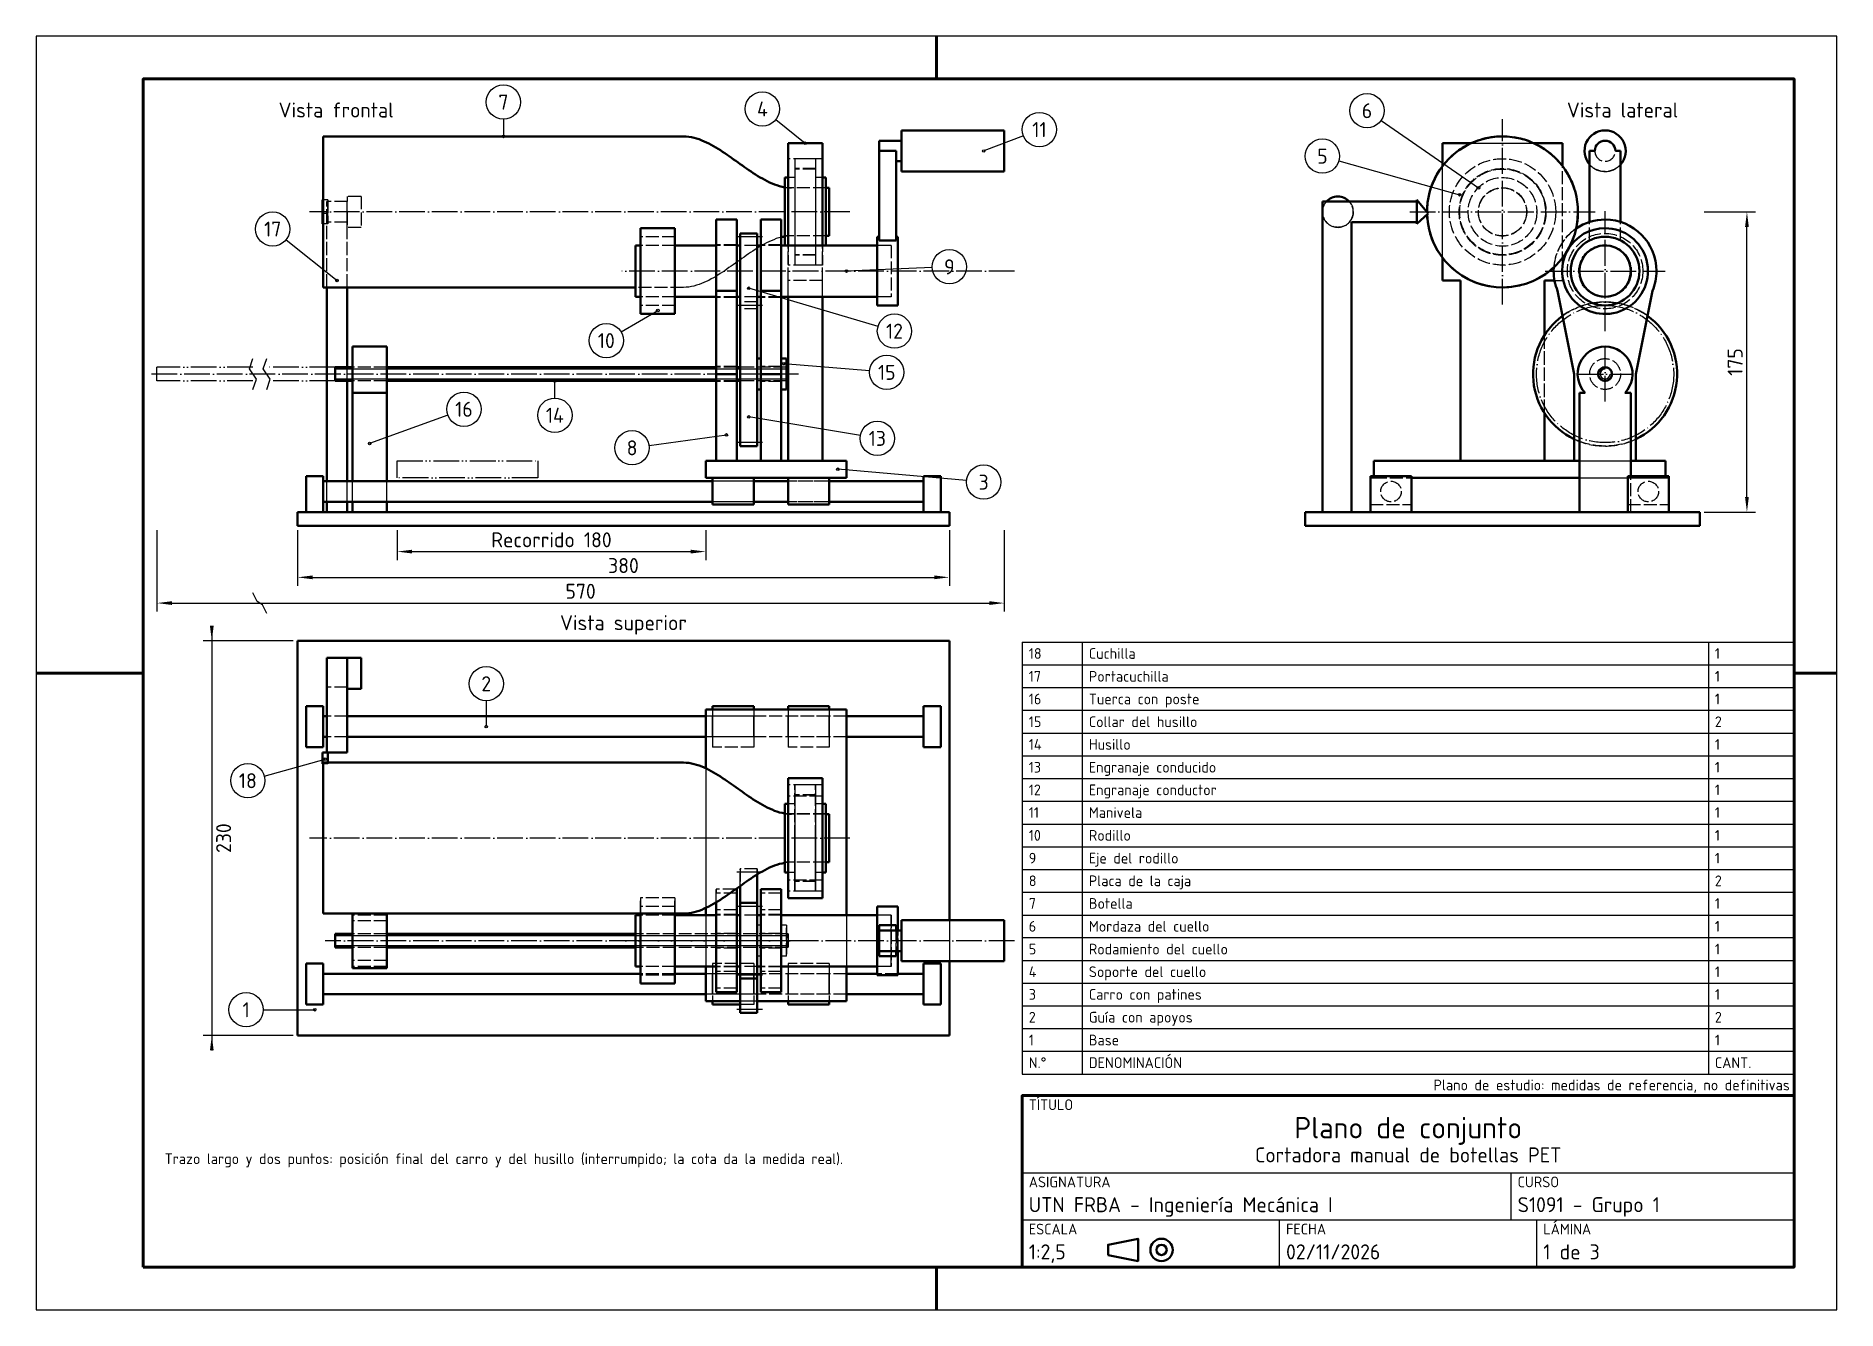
# Model space of a CAD drawing. Header units: millimetres. Extents: x 0 to 1050, y 0 to 742.
import ezdxf
from ezdxf.enums import TextEntityAlignment as Align

# ---------------------------------------------------------------- set-up
doc = ezdxf.new("R2010")
doc.units = ezdxf.units.MM
doc.header["$LTSCALE"] = 2.5
for name, pattern in [('CENTER', [7.625, 6, -0.75, 0.125, -0.75]), ('DASHED', [3.75, 3, -0.75]), ('DIVIDE', [8.5, 6, -0.75, 0.125, -0.75, 0.125, -0.75])]:
    doc.linetypes.add(name, pattern=pattern)
for name, color, linetype, lineweight in [('Contornos', 3, 'Continuous', 50), ('Cotas', 5, 'Continuous', 25), ('Ejes', 1, 'CENTER', 25), ('Extremas', 30, 'DIVIDE', 25), ('Finas', 4, 'Continuous', 25), ('Marco', 7, 'Continuous', 70), ('Ocultas', 6, 'DASHED', 25), ('Texto', 8, 'Continuous', 25)]:
    doc.layers.add(name, color=color, linetype=linetype, lineweight=lineweight)
doc.styles.add('IRAM', font='iso3098.shx')
doc.dimstyles.new('IRAM', dxfattribs={"dimscale": 2.5, "dimtxt": 3.5, "dimasz": 3.5, "dimexe": 2, "dimexo": 1, "dimgap": 1, "dimtad": 1, "dimdec": 0, "dimtxsty": 'IRAM', "dimblk": 'FLECHA41', "dimcen": 2.5, "dimazin": 3, "dimtfac": 1, "dimtmove": 0, "dimatfit": 3})

# ---------------------------------------------------------------- blocks, each defined once
blk = doc.blocks.new('FLECHA41')
blk.add_solid([(0, 0), (-1, 0.125), (-1, -0.125)])

msp = doc.modelspace()

# ---------------------------------------------------------------- linework, layer by layer
at = {"layer": 'Contornos'}
for p, q in [((167.5, 640), (167.5, 684)), ((377.5, 684), (167.5, 684)), ((504.5, 663.5), (504.5, 687.5)), ((564.5, 687.5), (504.5, 687.5)), ((564.5, 663.5), (564.5, 687.5)), ((438.5, 620.5), (438.5, 680)), ((458.5, 680), (438.5, 680)), ((458.5, 620.5), (458.5, 680)), ((504.5, 681.5), (491.5, 681.5)), ((491.5, 675.5), (491.5, 681.5)), ((491.5, 623.4), (491.5, 675.5)), ((501.5, 675.5), (491.5, 675.5)), ((501.5, 623.4), (501.5, 675.5)), ((820, 666.7), (820, 680)), ((820, 680), (836.7, 680)), ((873.3, 680), (890, 680)), ((890, 666.7), (890, 680)), ((905.8, 634.1), (905.8, 675.5)), ((905.8, 675.5), (908.8, 675.5)), ((920.8, 675.5), (923.8, 675.5)), ((923.8, 634.1), (923.8, 675.5)), ((504.5, 669.5), (501.5, 669.5)), ((564.5, 663.5), (504.5, 663.5)), ((438.5, 660), (436.5, 660)), ((436.5, 620.5), (436.5, 660)), ((460.5, 660), (458.5, 660)), ((460.5, 620.5), (460.5, 660)), ((462.5, 654), (460.5, 654)), ((462.5, 640), (462.5, 654)), ((167.5, 647), (167.1, 647)), ((167.1, 639), (167.1, 647)), ((750, 465), (750, 646)), ((750, 646), (805, 646)), ((811.6, 639), (805, 647)), ((805, 647), (805, 633)), ((167.5, 639), (167.1, 639)), ((167.1, 633), (167.1, 639)), ((167.5, 633), (167.1, 633)), ((167.5, 596), (167.5, 640)), ((352.5, 580.5), (352.5, 630.5)), ((372.5, 630.5), (352.5, 630.5)), ((372.5, 580.5), (372.5, 630.5)), ((396.5, 605.5), (396.5, 635.5)), ((408.5, 635.5), (396.5, 635.5)), ((408.5, 605.5), (408.5, 635.5)), ((422.5, 605.5), (422.5, 635.5)), ((434.5, 635.5), (422.5, 635.5)), ((434.5, 605.5), (434.5, 635.5)), ((462.5, 626), (462.5, 640)), ((767, 634), (805, 634)), ((767, 465), (767, 634)), ((805, 633), (811.6, 639)), ((349.5, 590.5), (349.5, 620.5)), ((352.5, 620.5), (349.5, 620.5)), ((396.5, 620.5), (372.5, 620.5)), ((410.5, 620.5), (408.5, 620.5)), ((410.5, 583.5), (410.5, 627.5)), ((420.5, 627.5), (410.5, 627.5)), ((420.5, 583.5), (420.5, 627.5)), ((422.5, 620.5), (420.5, 620.5)), ((490.5, 620.5), (434.5, 620.5)), ((462.5, 626), (460.5, 626)), ((491.5, 625.5), (490.5, 625.5)), ((490.5, 585.5), (490.5, 625.5)), ((501.5, 623.4), (491.5, 623.4)), ((502.5, 625.5), (501.5, 625.5)), ((502.5, 585.5), (502.5, 625.5)), ((820, 600), (820, 613.3)), ((396.5, 594), (396.5, 605.5)), ((408.5, 594), (408.5, 605.5)), ((422.5, 594), (422.5, 605.5)), ((434.5, 594), (434.5, 605.5)), ((820, 600), (830.5, 600)), ((830.5, 495), (830.5, 600)), ((879.5, 600), (885.3, 600)), ((879.5, 568.3), (879.5, 600)), ((349.5, 596), (167.5, 596)), ((169.5, 483), (169.5, 596)), ((181.5, 549.5), (181.5, 596)), ((352.5, 590.5), (349.5, 590.5)), ((396.5, 590.5), (372.5, 590.5)), ((396.5, 594), (396.5, 545.5)), ((408.5, 594), (396.5, 594)), ((408.5, 594), (408.5, 545.5)), ((410.5, 590.5), (408.5, 590.5)), ((422.5, 590.5), (420.5, 590.5)), ((422.5, 594), (422.5, 545.5)), ((434.5, 594), (422.5, 594)), ((434.5, 594), (434.5, 545.5)), ((490.5, 590.5), (434.5, 590.5)), ((438.5, 549.5), (438.5, 590.5)), ((458.5, 495), (458.5, 590.5)), ((890, 579.4), (887.1, 594)), ((896.8, 545.5), (887.1, 594)), ((942.4, 594), (932.8, 545.5)), ((942.4, 594), (939.5, 579.4)), ((372.5, 580.5), (352.5, 580.5)), ((410.5, 503.5), (410.5, 587.5)), ((420.5, 503.5), (420.5, 587.5)), ((502.5, 585.5), (490.5, 585.5)), ((184.5, 534.5), (184.5, 561.5)), ((204.5, 561.5), (184.5, 561.5)), ((204.5, 534.5), (204.5, 561.5)), ((174.5, 541.5), (174.5, 549.5)), ((184.5, 549.5), (174.5, 549.5)), ((396.5, 549.5), (204.5, 549.5)), ((410.5, 549.5), (408.5, 549.5)), ((422.5, 554.5), (420.5, 554.5)), ((437.5, 554.5), (434.5, 554.5)), ((437.5, 536.5), (437.5, 554.5)), ((438.5, 549.5), (437.5, 549.5)), ((438.5, 541.5), (438.5, 549.5)), ((184.5, 541.5), (174.5, 541.5)), ((181.5, 483), (181.5, 541.5)), ((396.5, 541.5), (204.5, 541.5)), ((408.5, 545.5), (396.5, 545.5)), ((396.5, 495), (396.5, 545.5)), ((408.5, 495), (408.5, 545.5)), ((410.5, 541.5), (408.5, 541.5)), ((422.5, 536.5), (420.5, 536.5)), ((434.5, 545.5), (422.5, 545.5)), ((422.5, 495), (422.5, 545.5)), ((434.5, 495), (434.5, 545.5)), ((437.5, 536.5), (434.5, 536.5)), ((438.5, 541.5), (437.5, 541.5)), ((438.5, 495), (438.5, 541.5)), ((896.8, 495), (896.8, 545.5)), ((932.8, 495), (932.8, 545.5)), ((204.5, 534.5), (184.5, 534.5)), ((184.5, 483), (184.5, 534.5)), ((204.5, 483), (204.5, 534.5)), ((899.8, 534.5), (903.1, 534.5)), ((899.8, 465), (899.8, 534.5)), ((926.4, 534.5), (929.8, 534.5)), ((929.8, 486), (929.8, 534.5)), ((879.5, 495), (879.5, 522.7)), ((472.5, 495), (390.5, 495)), ((390.5, 485), (390.5, 495)), ((420.5, 503.5), (410.5, 503.5)), ((472.5, 485), (472.5, 495)), ((780, 486), (780, 495)), ((780, 495), (899.8, 495)), ((929.8, 495), (950, 495)), ((950, 486), (950, 495)), ((167.5, 486), (157.5, 486)), ((157.5, 465), (157.5, 486)), ((167.5, 465), (167.5, 486)), ((394.5, 483), (167.5, 483)), ((394.5, 485), (390.5, 485)), ((418.5, 485), (394.5, 485)), ((394.5, 469.5), (394.5, 485)), ((438.5, 485), (418.5, 485)), ((418.5, 469.5), (418.5, 485)), ((438.5, 483), (418.5, 483)), ((462.5, 485), (438.5, 485)), ((438.5, 469.5), (438.5, 485)), ((472.5, 485), (462.5, 485)), ((462.5, 469.5), (462.5, 485)), ((517.5, 483), (462.5, 483)), ((517.5, 465), (517.5, 486)), ((527.5, 486), (517.5, 486)), ((527.5, 465), (527.5, 486)), ((778, 465), (778, 486)), ((778, 486), (802, 486)), ((802, 465), (802, 486)), ((802, 485), (899.8, 485)), ((928, 465), (928, 486)), ((928, 486), (952, 486)), ((952, 465), (952, 486)), ((152.5, 457), (152.5, 465)), ((532.5, 465), (152.5, 465)), ((394.5, 471), (167.5, 471)), ((169.5, 465), (169.5, 471)), ((181.5, 465), (181.5, 471)), ((184.5, 465), (184.5, 471)), ((204.5, 465), (204.5, 471)), ((418.5, 469.5), (394.5, 469.5)), ((438.5, 471), (418.5, 471)), ((462.5, 469.5), (438.5, 469.5)), ((517.5, 471), (462.5, 471)), ((532.5, 457), (532.5, 465)), ((740, 457), (740, 465)), ((740, 465), (970, 465)), ((970, 457), (970, 465)), ((532.5, 457), (152.5, 457)), ((740, 457), (970, 457)), ((152.5, 390), (152.5, 160)), ((532.5, 390), (152.5, 390)), ((532.5, 390), (532.5, 227.2)), ((181.5, 380), (169.5, 380)), ((169.5, 380), (169.5, 325)), ((181.5, 380), (181.5, 377.7)), ((189.5, 380), (181.5, 380)), ((189.5, 371), (189.5, 380)), ((181.5, 371), (181.5, 377.7)), ((181.5, 364.3), (181.5, 371)), ((189.5, 362), (189.5, 371)), ((181.5, 364.3), (181.5, 325)), ((189.5, 362), (181.5, 362)), ((167.5, 352), (157.5, 352)), ((157.5, 352), (157.5, 328)), ((167.5, 352), (167.5, 328)), ((472.5, 350), (390.5, 350)), ((390.5, 350), (390.5, 315.7)), ((394.5, 352), (394.5, 350)), ((418.5, 352), (394.5, 352)), ((418.5, 352), (418.5, 350)), ((438.5, 352), (438.5, 350)), ((462.5, 352), (438.5, 352)), ((462.5, 352), (462.5, 350)), ((472.5, 350), (472.5, 230.2)), ((517.5, 352), (517.5, 328)), ((527.5, 352), (517.5, 352)), ((527.5, 352), (527.5, 328)), ((169.5, 346), (167.5, 346)), ((390.5, 346), (181.5, 346)), ((517.5, 346), (472.5, 346)), ((167.5, 328), (157.5, 328)), ((169.5, 334), (167.5, 334)), ((390.5, 334), (181.5, 334)), ((517.5, 334), (472.5, 334)), ((527.5, 328), (517.5, 328)), ((170.1, 325), (167.1, 325)), ((167.1, 318.4), (167.1, 325)), ((167.5, 318.4), (167.1, 318.4)), ((167.5, 231), (167.5, 319)), ((377.5, 319), (167.5, 319)), ((181.5, 325), (170.1, 325)), ((170.1, 319), (170.1, 325)), ((458.5, 310), (438.5, 310)), ((438.5, 310), (438.5, 240)), ((458.5, 310), (458.5, 240)), ((436.5, 275), (436.5, 295)), ((438.5, 295), (436.5, 295)), ((460.5, 295), (458.5, 295)), ((460.5, 275), (460.5, 295)), ((462.5, 289), (460.5, 289)), ((462.5, 261), (462.5, 289)), ((436.5, 255), (436.5, 275)), ((460.5, 255), (460.5, 275)), ((420.5, 237.2), (420.5, 253.8)), ((438.5, 255), (436.5, 255)), ((460.5, 255), (458.5, 255)), ((462.5, 261), (460.5, 261)), ((408.5, 245.2), (407.9, 245.2)), ((408.5, 215.2), (408.5, 245.2)), ((410.5, 237.2), (410.5, 247.1)), ((422.5, 215.2), (422.5, 245.2)), ((434.5, 245.2), (422.5, 245.2)), ((434.5, 215.2), (434.5, 245.2)), ((377.5, 231), (167.5, 231)), ((184.5, 215.2), (184.5, 231)), ((204.5, 215.2), (204.5, 231)), ((352.5, 215.2), (352.5, 231)), ((372.5, 215.2), (372.5, 231)), ((390.5, 234.3), (390.5, 230.2)), ((396.5, 215.2), (396.5, 237.5)), ((410.5, 215.2), (410.5, 237.2)), ((420.5, 237.2), (410.5, 237.2)), ((420.5, 215.2), (420.5, 237.2)), ((458.5, 240), (438.5, 240)), ((490.5, 215.2), (490.5, 235.2)), ((502.5, 235.2), (490.5, 235.2)), ((502.5, 221.2), (502.5, 235.2)), ((349.5, 215.2), (349.5, 230.2)), ((352.5, 230.2), (349.5, 230.2)), ((396.5, 230.2), (372.5, 230.2)), ((410.5, 230.2), (408.5, 230.2)), ((422.5, 230.2), (420.5, 230.2)), ((490.5, 230.2), (434.5, 230.2)), ((501.5, 224.2), (491.5, 224.2)), ((491.5, 224.2), (491.5, 221.2)), ((501.5, 221.2), (491.5, 221.2)), ((491.5, 215.2), (491.5, 221.2)), ((501.5, 224.2), (501.5, 221.2)), ((504.5, 221.2), (501.5, 221.2)), ((504.5, 215.2), (504.5, 227.2)), ((564.5, 227.2), (504.5, 227.2)), ((564.5, 215.2), (564.5, 227.2)), ((174.5, 215.2), (174.5, 219.2)), ((184.5, 219.2), (174.5, 219.2)), ((174.5, 211.2), (174.5, 215.2)), ((184.5, 211.2), (174.5, 211.2)), ((184.5, 199.2), (184.5, 215.2)), ((349.5, 219.2), (204.5, 219.2)), ((204.5, 199.2), (204.5, 215.2)), ((349.5, 211.2), (204.5, 211.2)), ((349.5, 200.2), (349.5, 215.2)), ((352.5, 190.2), (352.5, 215.2)), ((372.5, 190.2), (372.5, 215.2)), ((396.5, 185.2), (396.5, 215.2)), ((408.5, 185.2), (408.5, 215.2)), ((410.5, 193.2), (410.5, 215.2)), ((420.5, 193.2), (420.5, 215.2)), ((422.5, 185.2), (422.5, 215.2)), ((434.5, 185.2), (434.5, 215.2)), ((490.5, 195.2), (490.5, 215.2)), ((491.5, 209.2), (491.5, 215.2)), ((504.5, 203.2), (504.5, 215.2)), ((564.5, 203.2), (564.5, 215.2)), ((167.5, 202), (157.5, 202)), ((157.5, 202), (157.5, 178)), ((167.5, 202), (167.5, 178)), ((352.5, 200.2), (349.5, 200.2)), ((396.5, 200.2), (372.5, 200.2)), ((390.5, 200.2), (390.5, 180)), ((410.5, 200.2), (408.5, 200.2)), ((422.5, 200.2), (420.5, 200.2)), ((490.5, 200.2), (434.5, 200.2)), ((472.5, 200.2), (472.5, 180)), ((491.5, 209.2), (491.5, 206.2)), ((501.5, 209.2), (491.5, 209.2)), ((501.5, 206.2), (491.5, 206.2)), ((501.5, 209.2), (501.5, 206.2)), ((504.5, 209.2), (501.5, 209.2)), ((502.5, 195.2), (502.5, 209.2)), ((564.5, 203.2), (504.5, 203.2)), ((517.5, 202), (517.5, 178)), ((527.5, 202), (517.5, 202)), ((527.5, 202), (527.5, 178)), ((532.5, 203.2), (532.5, 160)), ((352.5, 196), (167.5, 196)), ((204.5, 199.2), (184.5, 199.2)), ((372.5, 190.2), (352.5, 190.2)), ((390.5, 196), (372.5, 196)), ((410.5, 173.2), (410.5, 193.2)), ((420.5, 193.2), (410.5, 193.2)), ((420.5, 173.2), (420.5, 193.2)), ((490.5, 196), (472.5, 196)), ((502.5, 195.2), (490.5, 195.2)), ((517.5, 196), (502.5, 196)), ((390.5, 184), (167.5, 184)), ((410.5, 180), (390.5, 180)), ((394.5, 180), (394.5, 178)), ((408.5, 185.2), (396.5, 185.2)), ((472.5, 180), (420.5, 180)), ((434.5, 185.2), (422.5, 185.2)), ((438.5, 180), (438.5, 178)), ((462.5, 180), (462.5, 178)), ((517.5, 184), (472.5, 184)), ((167.5, 178), (157.5, 178)), ((410.5, 178), (394.5, 178)), ((420.5, 173.2), (410.5, 173.2)), ((462.5, 178), (438.5, 178)), ((527.5, 178), (517.5, 178)), ((532.5, 160), (152.5, 160))]:
    msp.add_line(p, q, dxfattribs=at)
for points in [[(436.5, 654.3), (435, 654.7), (433.5, 655), (432, 655.5), (430.5, 656), (429.1, 656.6), (427.7, 657.2), (426.3, 657.9), (424.9, 658.6), (423.5, 659.4), (422.2, 660.1), (420.8, 660.9), (419.5, 661.8), (418.2, 662.6), (416.9, 663.5), (415.6, 664.3), (414.3, 665.2), (413.1, 666.1), (411.8, 667), (410.5, 667.9), (409.3, 668.8), (408, 669.7), (406.7, 670.6), (405.5, 671.5), (404.2, 672.4), (402.9, 673.3), (401.6, 674.2), (400.3, 675), (399, 675.9), (397.7, 676.7), (396.4, 677.5), (395, 678.3), (393.7, 679.1), (392.3, 679.8), (390.9, 680.5), (389.5, 681.1), (388.1, 681.7), (386.6, 682.3), (385.1, 682.8), (383.7, 683.2), (382.1, 683.5), (380.6, 683.8), (379.1, 683.9), (377.5, 684)], [(436.5, 289.3), (435, 289.7), (433.5, 290), (432, 290.5), (430.5, 291), (429.1, 291.6), (427.7, 292.2), (426.3, 292.9), (424.9, 293.6), (423.5, 294.4), (422.2, 295.1), (420.8, 295.9), (419.5, 296.8), (418.2, 297.6), (416.9, 298.5), (415.6, 299.3), (414.3, 300.2), (413.1, 301.1), (411.8, 302), (410.5, 302.9), (409.3, 303.8), (408, 304.7), (406.7, 305.6), (405.5, 306.5), (404.2, 307.4), (402.9, 308.3), (401.6, 309.2), (400.3, 310), (399, 310.9), (397.7, 311.7), (396.4, 312.5), (395, 313.3), (393.7, 314.1), (392.3, 314.8), (390.9, 315.5), (389.5, 316.1), (388.1, 316.7), (386.6, 317.3), (385.1, 317.8), (383.7, 318.2), (382.1, 318.5), (380.6, 318.8), (379.1, 318.9), (377.5, 319)], [(436.5, 260.7), (435, 260.3), (433.5, 260), (432, 259.5), (430.5, 259), (429.1, 258.4), (427.7, 257.8), (426.3, 257.1), (424.9, 256.4), (423.5, 255.6), (422.2, 254.9), (420.8, 254.1), (419.5, 253.2), (418.2, 252.4), (416.9, 251.5), (415.6, 250.7), (414.3, 249.8), (413.1, 248.9), (411.8, 248), (410.5, 247.1), (409.3, 246.2), (408, 245.3), (406.7, 244.4), (405.5, 243.5), (404.2, 242.6), (402.9, 241.7), (401.6, 240.8), (400.3, 240), (399, 239.1), (397.7, 238.3), (396.4, 237.5), (395, 236.7), (393.7, 235.9), (392.3, 235.2), (390.9, 234.5), (389.5, 233.9), (388.1, 233.3), (386.6, 232.7), (385.1, 232.2), (383.7, 231.8), (382.1, 231.5), (380.6, 231.2), (379.1, 231.1), (377.5, 231)]]:
    msp.add_lwpolyline(points, dxfattribs=at)
msp.add_lwpolyline([(625, 32), (642.5, 28.5), (642.5, 41.5), (625, 38)], close=True, dxfattribs=at)
for centre, radius in [((914.8, 605.5), 20), ((914.8, 605.5), 15), ((914.8, 545.5), 4), ((656.2, 35), 6.5), ((656.2, 35), 3)]:
    msp.add_circle(centre, radius, dxfattribs=at)
for centre, radius, start, end in [((855, 640), 44, 0, 180.3565), ((855, 640), 44, 92.5603, 109.0392), ((855, 640), 44, 68.306, 81.094), ((914.8, 675.5), 12, 90, 221.4096), ((914.8, 675.5), 12, 318.5904, 90), ((855, 640), 44, 120.506, 133.294), ((855, 640), 44, 40.9496, 56.8368), ((914.8, 675.5), 6, 90, 180), ((914.8, 675.5), 6, 0, 90), ((914.8, 675.5), 6, 360, 90), ((855, 640), 44, 144.7603, 161.2392), ((855, 640), 44, 18.3135, 30.2865), ((759, 640), 9, 90, 138.1897), ((759, 640), 9, 41.8103, 90), ((855, 640), 44, 172.7062, 180.3564), ((855.1, 640), 43.9, 359.996, 7.6549), ((855, 640), 44, 181.9817, 360), ((855, 640), 44, 181.9827, 185.4938), ((914.8, 605.5), 25, 150.0041, 90), ((914.8, 605.5), 25, 90, 149.9959), ((914.8, 605.5), 30, 90, 124.1263), ((855, 640), 44, 351.1612, 0.0015), ((914.8, 605.5), 30, 360, 90), ((441.2, 598.4), 27.7, 99.6889, 103.9202), ((855, 640), 44, 196.9595, 212.5635), ((855, 640), 44, 330.0735, 338.9009), ((855, 640), 44, 222.8169, 234.3832), ((855, 640), 44, 325.2998, 329.9251), ((855, 640), 44, 244.6403, 260.2358), ((855, 640), 44, 295.961, 313.0335), ((914.8, 605.5), 30, 175.8737, 180), ((914.8, 605.5), 30, 180, 202.6199), ((914.8, 605.5), 30, 337.3801, 360), ((855, 640), 44, 271.706, 284.494), ((914.8, 545.5), 42, 126.1602, 244.6231), ((914.8, 545.5), 42, 295.3769, 53.8398), ((914.8, 545.5), 16, 90, 223.4325), ((914.8, 545.5), 16, 316.5675, 90)]:
    msp.add_arc(centre, radius, start, end, dxfattribs=at)
at = {"layer": 'Cotas'}
for p, q in [((272.5, 694), (272.5, 684)), ((431.3, 693.8), (448.5, 680)), ((784.2, 693.3), (841, 654)), ((575.7, 684.4), (552.5, 675.5)), ((759.6, 669.8), (830, 650)), ((145.8, 623.8), (175.5, 600)), ((522.5, 607.6), (472.5, 605.5)), ((490.9, 573.3), (415.5, 595.5)), ((341.1, 570), (362.5, 582.5)), ((486, 547.3), (436, 551.5)), ((302.5, 531.5), (302.5, 541.5)), ((240.1, 521.6), (194.5, 505)), ((480.6, 509.6), (415.5, 520.5)), ((357.4, 503.9), (402.5, 510)), ((542.5, 483.4), (467.5, 490)), ((262.5, 355), (262.5, 340)), ((133.1, 311.2), (168.5, 321)), ((132.5, 175), (162.5, 175))]:
    msp.add_line(p, q, dxfattribs=at)
for centre, radius in [((272.5, 704), 10), ((423.5, 700), 10), ((776, 699), 10), ((585, 688), 10), ((272.5, 684), 0.75), ((750, 672.5), 10), ((448.5, 680), 0.75), ((552.5, 675.5), 0.75), ((841, 654), 0.75), ((830, 650), 0.75), ((138, 630), 10), ((532.5, 608), 10), ((175.5, 600), 0.75), ((472.5, 605.5), 0.75), ((415.5, 595.5), 0.75), ((362.5, 582.5), 0.75), ((500.5, 570.5), 10), ((332.5, 565), 10), ((496, 546.5), 10), ((436, 551.5), 0.75), ((302.5, 541.5), 0.75), ((249.5, 525), 10), ((302.5, 521.5), 10), ((415.5, 520.5), 0.75), ((490.5, 508), 10), ((194.5, 505), 0.75), ((347.5, 502.5), 10), ((402.5, 510), 0.75), ((467.5, 490), 0.75), ((552.5, 482.5), 10), ((262.5, 365), 10), ((262.5, 340), 0.75), ((123.5, 308.5), 10), ((168.5, 321), 0.75), ((122.5, 175), 10), ((162.5, 175), 0.75)]:
    msp.add_circle(centre, radius, dxfattribs=at)
at = {"layer": 'Ejes'}
for p, q in [((855, 586), (855, 694)), ((914.8, 570.5), (914.8, 640.5)), ((474.5, 640), (159.5, 640)), ((801, 640), (909, 640)), ((423.5, 625.5), (407.5, 625.5)), ((570.5, 605.5), (341.5, 605.5)), ((879.8, 605.5), (949.8, 605.5)), ((423.5, 585.5), (407.5, 585.5)), ((423.5, 585.5), (407.5, 585.5)), ((914.8, 529.5), (914.8, 561.5)), ((444.5, 545.5), (65.5, 545.5)), ((898.8, 545.5), (930.8, 545.5)), ((423.5, 505.5), (407.5, 505.5)), ((474.5, 275), (159.5, 275)), ((423.5, 255.2), (407.5, 255.2)), ((423.5, 235.2), (407.5, 235.2)), ((444.5, 215.2), (168.5, 215.2)), ((570.5, 215.2), (341.5, 215.2)), ((423.5, 195.2), (407.5, 195.2)), ((423.5, 175.2), (407.5, 175.2))]:
    msp.add_line(p, q, dxfattribs=at)
for centre, radius in [((914.8, 605.5), 20), ((914.8, 545.5), 40)]:
    msp.add_circle(centre, radius, dxfattribs=at)
at = {"layer": 'Extremas'}
for p, q in [((126.5, 549.5), (70.5, 549.5)), ((70.5, 541.5), (70.5, 549.5)), ((174.5, 549.5), (134.5, 549.5)), ((126.5, 541.5), (70.5, 541.5)), ((174.5, 541.5), (134.5, 541.5)), ((210.5, 485), (210.5, 495)), ((210.5, 495), (292.5, 495)), ((292.5, 495), (292.5, 485)), ((292.5, 485), (210.5, 485))]:
    msp.add_line(p, q, dxfattribs=at)
at = {"layer": 'Finas'}
for p, q in [((438.5, 548.4), (174.5, 548.4)), ((438.5, 542.6), (174.5, 542.6)), ((438.5, 218.1), (174.5, 218.1)), ((438.5, 212.3), (174.5, 212.3))]:
    msp.add_line(p, q, dxfattribs=at)
for points in [[(126.5, 536.5), (128.5, 542.5), (124.5, 548.5), (126.5, 554.5)], [(134.5, 536.5), (136.5, 542.5), (132.5, 548.5), (134.5, 554.5)], [(134.5, 406), (132, 411), (129, 413), (126.5, 418)]]:
    msp.add_lwpolyline(points, dxfattribs=at)
msp.add_arc((914.8, 545.5), 2.9, 90, 0, dxfattribs=at)
at = {"layer": 'Marco'}
for p, q in [((525, 717.5), (525, 742.5)), ((0, 371.2), (62.5, 371.2)), ((1025, 371.2), (1050, 371.2)), ((525, 0), (525, 25))]:
    msp.add_line(p, q, dxfattribs=at)
for points in [[(62.5, 25), (1025, 25), (1025, 717.5), (62.5, 717.5)], [(575, 25), (1025, 25), (1025, 125), (575, 125)]]:
    msp.add_lwpolyline(points, close=True, dxfattribs=at)
at = {"layer": 'Ocultas'}
for p, q in [((167.5, 684), (167.5, 596)), ((438.5, 600), (438.5, 680)), ((458.5, 600), (458.5, 680)), ((501.5, 675.5), (501.5, 669.5)), ((504.5, 681.5), (504.5, 669.5)), ((820, 600), (820, 680)), ((820, 680), (890, 680)), ((836.7, 680), (873.3, 680)), ((890, 600), (890, 680)), ((905.8, 623.4), (905.8, 675.5)), ((923.8, 623.4), (923.8, 675.5)), ((438.5, 671), (438.5, 609)), ((458.5, 671), (438.5, 671)), ((442.5, 671), (442.5, 609)), ((454.5, 671), (442.5, 671)), ((442.5, 665.3), (442.5, 614.7)), ((454.5, 665.3), (442.5, 665.3)), ((442.5, 665), (442.5, 615)), ((454.5, 665), (442.5, 665)), ((454.5, 671), (454.5, 609)), ((454.5, 665.3), (454.5, 614.7)), ((454.5, 665), (454.5, 615)), ((458.5, 671), (458.5, 609)), ((820, 613.3), (820, 666.7)), ((890, 600), (890, 666.7)), ((436.5, 660), (436.5, 620)), ((436.5, 654), (436.5, 626)), ((460.5, 654), (436.5, 654)), ((442.5, 660), (438.5, 660)), ((460.5, 654), (440.5, 654)), ((442.5, 660), (442.5, 620)), ((454.5, 660), (454.5, 620)), ((458.5, 660), (454.5, 660)), ((460.5, 660), (460.5, 620)), ((460.5, 654), (460.5, 626)), ((462.5, 654), (462.5, 626)), ((167.1, 647), (167.1, 633)), ((170.1, 647), (167.5, 647)), ((169.5, 634), (169.5, 646)), ((181.5, 646), (169.5, 646)), ((169.5, 465), (169.5, 646)), ((170.1, 639), (170.1, 647)), ((170.1, 647), (170.1, 633)), ((189.5, 649), (181.5, 649)), ((181.5, 649), (181.5, 646)), ((181.5, 634), (181.5, 646)), ((181.5, 640), (181.5, 646)), ((181.5, 644.1), (181.5, 646)), ((181.5, 635.9), (181.5, 644.1)), ((189.5, 649), (189.5, 631)), ((750, 640), (750, 646)), ((750, 646), (752.3, 646)), ((752.3, 646), (765.7, 646)), ((765.7, 646), (805, 646)), ((805, 634), (805, 646)), ((170.1, 639), (167.5, 639)), ((170.1, 633), (167.5, 633)), ((181.5, 634), (169.5, 634)), ((169.5, 596), (169.5, 634)), ((170.1, 633), (170.1, 639)), ((181.5, 465), (181.5, 640)), ((181.5, 640), (181.5, 631)), ((181.5, 631), (181.5, 635.9)), ((181.5, 596), (181.5, 634)), ((189.5, 631), (181.5, 631)), ((750, 465), (750, 640)), ((811, 639.7), (811, 638.5)), ((905.8, 623.4), (905.8, 634.1)), ((923.8, 623.4), (923.8, 634.1)), ((352.5, 625.5), (352.5, 585.5)), ((372.5, 625.5), (352.5, 625.5)), ((372.5, 620.5), (352.5, 620.5)), ((352.5, 620.5), (352.5, 590.5)), ((372.5, 625.5), (372.5, 585.5)), ((372.5, 620.5), (372.5, 590.5)), ((396.5, 620.8), (396.5, 590.2)), ((408.5, 620.8), (396.5, 620.8)), ((408.5, 620.5), (396.5, 620.5)), ((408.5, 620.8), (408.5, 590.2)), ((420.5, 620.5), (410.5, 620.5)), ((422.5, 620.8), (422.5, 590.2)), ((434.5, 620.8), (422.5, 620.8)), ((434.5, 620.5), (422.5, 620.5)), ((434.5, 620.8), (434.5, 590.2)), ((460.5, 626), (436.5, 626)), ((436.5, 620), (436.5, 620.5)), ((442.5, 620), (436.5, 620)), ((438.5, 600), (438.5, 620.5)), ((460.5, 626), (440.5, 626)), ((460.5, 620), (454.5, 620)), ((458.5, 600), (458.5, 620.5)), ((460.5, 620), (460.5, 620.5)), ((498.5, 620.5), (490.5, 620.5)), ((491.5, 623.4), (491.5, 625.5)), ((498.5, 620.5), (498.5, 590.5)), ((501.5, 623.4), (501.5, 625.5)), ((458.5, 609), (438.5, 609)), ((454.5, 615), (442.5, 615)), ((454.5, 614.7), (442.5, 614.7)), ((454.5, 609), (442.5, 609)), ((893.1, 618), (893.1, 618)), ((458.5, 600), (438.5, 600)), ((438.5, 495), (438.5, 600)), ((438.5, 590.5), (438.5, 600)), ((458.5, 495), (458.5, 600)), ((458.5, 590.5), (458.5, 600)), ((879.5, 600), (890, 600)), ((879.5, 495), (879.5, 600)), ((885.3, 600), (890, 600)), ((377.5, 596), (349.5, 596)), ((372.5, 590.5), (352.5, 590.5)), ((408.5, 590.5), (396.5, 590.5)), ((408.5, 590.2), (396.5, 590.2)), ((420.5, 590.5), (410.5, 590.5)), ((434.5, 590.5), (422.5, 590.5)), ((434.5, 590.2), (422.5, 590.2)), ((498.5, 590.5), (490.5, 590.5)), ((372.5, 585.5), (352.5, 585.5)), ((420.5, 587.5), (410.5, 587.5)), ((420.5, 583.5), (410.5, 583.5)), ((896.8, 545.5), (890, 579.4)), ((939.5, 579.4), (932.8, 545.5)), ((879.5, 522.7), (879.5, 568.3)), ((181.5, 541.5), (181.5, 549.5)), ((184.5, 549.5), (184.5, 541.5)), ((204.5, 549.5), (184.5, 549.5)), ((204.5, 549.5), (204.5, 541.5)), ((396.5, 549.8), (396.5, 541.2)), ((408.5, 549.8), (396.5, 549.8)), ((408.5, 549.5), (396.5, 549.5)), ((408.5, 549.8), (408.5, 541.2)), ((437.5, 549.5), (410.5, 549.5)), ((420.5, 554.5), (420.5, 536.5)), ((422.5, 554.5), (422.5, 536.5)), ((422.5, 549.8), (422.5, 541.2)), ((434.5, 549.8), (422.5, 549.8)), ((434.5, 554.5), (434.5, 536.5)), ((434.5, 549.8), (434.5, 541.2)), ((204.5, 541.5), (184.5, 541.5)), ((408.5, 541.5), (396.5, 541.5)), ((408.5, 541.2), (396.5, 541.2)), ((437.5, 541.5), (410.5, 541.5)), ((434.5, 541.2), (422.5, 541.2)), ((184.5, 465), (184.5, 534.5)), ((204.5, 465), (204.5, 534.5)), ((929.8, 465), (929.8, 534.5)), ((408.5, 495), (396.5, 495)), ((434.5, 495), (422.5, 495)), ((458.5, 495), (438.5, 495)), ((780, 485), (780, 495)), ((780, 495), (950, 495)), ((830.5, 495), (879.5, 495)), ((896.8, 495), (932.8, 495)), ((899.8, 495), (929.8, 495)), ((950, 485), (950, 495)), ((167.5, 483), (167.5, 471)), ((517.5, 483), (167.5, 483)), ((169.5, 471), (169.5, 483)), ((181.5, 471), (181.5, 483)), ((184.5, 471), (184.5, 483)), ((204.5, 471), (204.5, 483)), ((418.5, 483), (394.5, 483)), ((394.5, 483), (394.5, 471)), ((418.5, 483), (418.5, 471)), ((462.5, 483), (438.5, 483)), ((438.5, 483), (438.5, 471)), ((462.5, 483), (462.5, 471)), ((517.5, 483), (517.5, 471)), ((778, 485), (780, 485)), ((778, 469.5), (778, 485)), ((780, 485), (780, 486)), ((780, 485), (950, 485)), ((780, 485), (802, 485)), ((802, 469.5), (802, 485)), ((899.8, 485), (950, 485)), ((928, 485), (950, 485)), ((928, 469.5), (928, 485)), ((929.8, 465), (929.8, 486)), ((950, 485), (950, 486)), ((950, 485), (952, 485)), ((952, 469.5), (952, 485)), ((167.5, 465), (157.5, 465)), ((517.5, 471), (167.5, 471)), ((181.5, 465), (169.5, 465)), ((204.5, 465), (184.5, 465)), ((418.5, 471), (394.5, 471)), ((462.5, 471), (438.5, 471)), ((527.5, 465), (517.5, 465)), ((750, 465), (767, 465)), ((778, 469.5), (802, 469.5)), ((778, 465), (802, 465)), ((899.8, 465), (929.8, 465)), ((928, 469.5), (952, 469.5)), ((928, 465), (952, 465)), ((532.5, 390), (532.5, 160)), ((169.5, 380), (169.5, 363)), ((181.5, 380), (181.5, 363)), ((189.5, 380), (189.5, 362)), ((181.5, 377.7), (181.5, 364.3)), ((169.5, 363), (169.5, 325)), ((181.5, 363), (169.5, 363)), ((181.5, 363), (181.5, 364.3)), ((181.5, 363), (181.5, 325)), ((181.5, 363), (181.5, 362)), ((394.5, 350), (390.5, 350)), ((390.5, 350), (390.5, 180)), ((394.5, 352), (394.5, 328)), ((418.5, 350), (394.5, 350)), ((394.5, 350), (394.5, 328)), ((418.5, 352), (418.5, 328)), ((438.5, 350), (418.5, 350)), ((418.5, 350), (418.5, 328)), ((438.5, 352), (438.5, 328)), ((462.5, 350), (438.5, 350)), ((438.5, 350), (438.5, 328)), ((462.5, 352), (462.5, 328)), ((472.5, 350), (462.5, 350)), ((462.5, 350), (462.5, 328)), ((472.5, 350), (472.5, 180)), ((167.5, 340), (167.5, 346)), ((167.5, 346), (167.5, 334)), ((167.5, 334), (167.5, 340)), ((181.5, 346), (169.5, 346)), ((472.5, 346), (390.5, 346)), ((394.5, 340), (394.5, 346)), ((394.5, 346), (394.5, 334)), ((418.5, 346), (394.5, 346)), ((394.5, 334), (394.5, 340)), ((418.5, 340), (418.5, 346)), ((418.5, 346), (418.5, 334)), ((418.5, 334), (418.5, 340)), ((438.5, 340), (438.5, 346)), ((438.5, 346), (438.5, 334)), ((462.5, 346), (438.5, 346)), ((438.5, 334), (438.5, 340)), ((462.5, 340), (462.5, 346)), ((462.5, 346), (462.5, 334)), ((462.5, 334), (462.5, 340)), ((517.5, 340), (517.5, 346)), ((517.5, 346), (517.5, 334)), ((517.5, 334), (517.5, 340)), ((181.5, 334), (169.5, 334)), ((472.5, 334), (390.5, 334)), ((418.5, 334), (394.5, 334)), ((418.5, 328), (394.5, 328)), ((462.5, 334), (438.5, 334)), ((462.5, 328), (438.5, 328)), ((170.1, 318.4), (167.5, 318.4)), ((181.5, 325), (169.5, 325)), ((170.1, 325), (169.5, 325)), ((170.1, 325), (170.1, 318.4)), ((170.1, 318.4), (170.1, 319)), ((390.5, 315.7), (390.5, 234.3)), ((438.5, 310), (438.5, 299.5)), ((438.5, 275), (438.5, 306)), ((438.5, 306), (438.5, 244)), ((458.5, 306), (438.5, 306)), ((442.5, 275), (442.5, 306)), ((442.5, 306), (442.5, 244)), ((454.5, 306), (442.5, 306)), ((454.5, 275), (454.5, 306)), ((454.5, 306), (454.5, 244)), ((458.5, 310), (458.5, 299.5)), ((458.5, 275), (458.5, 306)), ((458.5, 306), (458.5, 244)), ((436.5, 295), (436.5, 255)), ((458.5, 299.5), (438.5, 299.5)), ((438.5, 299.5), (438.5, 250.5)), ((442.5, 295), (438.5, 295)), ((442.5, 275), (442.5, 300.3)), ((442.5, 300.3), (442.5, 249.7)), ((454.5, 300.3), (442.5, 300.3)), ((442.5, 275), (442.5, 300)), ((442.5, 300), (442.5, 250)), ((454.5, 300), (442.5, 300)), ((442.5, 275), (442.5, 295)), ((442.5, 295), (442.5, 255)), ((454.5, 275), (454.5, 300.3)), ((454.5, 300.3), (454.5, 249.7)), ((454.5, 275), (454.5, 300)), ((454.5, 300), (454.5, 250)), ((454.5, 275), (454.5, 295)), ((454.5, 295), (454.5, 255)), ((458.5, 295), (454.5, 295)), ((458.5, 299.5), (458.5, 250.5)), ((460.5, 295), (460.5, 255)), ((436.5, 275), (436.5, 289.1)), ((436.5, 289.1), (436.5, 260.9)), ((460.5, 289.1), (436.5, 289.1)), ((460.5, 289), (440.5, 289)), ((460.5, 275), (460.5, 289.1)), ((460.5, 289.1), (460.5, 260.9)), ((436.5, 260.9), (436.5, 275)), ((438.5, 244), (438.5, 275)), ((442.5, 244), (442.5, 275)), ((442.5, 249.7), (442.5, 275)), ((442.5, 255), (442.5, 275)), ((442.5, 250), (442.5, 275)), ((454.5, 244), (454.5, 275)), ((454.5, 249.7), (454.5, 275)), ((454.5, 250), (454.5, 275)), ((454.5, 255), (454.5, 275)), ((458.5, 244), (458.5, 275)), ((460.5, 260.9), (460.5, 275)), ((410.5, 247.1), (410.5, 257.2)), ((410.5, 257.2), (410.5, 173.2)), ((420.5, 257.2), (410.5, 257.2)), ((420.5, 253.8), (420.5, 257.2)), ((420.5, 257.2), (420.5, 173.2)), ((460.5, 260.9), (436.5, 260.9)), ((442.5, 255), (438.5, 255)), ((460.5, 261), (440.5, 261)), ((458.5, 255), (454.5, 255)), ((396.5, 237.5), (396.5, 245.2)), ((396.5, 245.2), (396.5, 242.9)), ((407.9, 245.2), (396.5, 245.2)), ((396.5, 233.2), (396.5, 242.9)), ((408.5, 242.9), (396.5, 242.9)), ((408.5, 245.2), (408.5, 242.9)), ((408.5, 233.2), (408.5, 242.9)), ((422.5, 245.2), (422.5, 242.9)), ((422.5, 233.2), (422.5, 242.9)), ((434.5, 242.9), (422.5, 242.9)), ((434.5, 245.2), (434.5, 242.9)), ((434.5, 233.2), (434.5, 242.9)), ((438.5, 250.5), (438.5, 240)), ((458.5, 250.5), (438.5, 250.5)), ((458.5, 244), (438.5, 244)), ((454.5, 250), (442.5, 250)), ((454.5, 249.7), (442.5, 249.7)), ((454.5, 244), (442.5, 244)), ((458.5, 250.5), (458.5, 240)), ((184.5, 231), (184.5, 231.2)), ((184.5, 231.2), (184.5, 226.9)), ((204.5, 231.2), (184.5, 231.2)), ((204.5, 231), (204.5, 231.2)), ((204.5, 231.2), (204.5, 226.9)), ((352.5, 231), (352.5, 240.2)), ((352.5, 240.2), (352.5, 190.2)), ((372.5, 240.2), (352.5, 240.2)), ((352.5, 215.2), (352.5, 235.2)), ((352.5, 235.2), (352.5, 195.2)), ((372.5, 235.2), (352.5, 235.2)), ((372.5, 231), (372.5, 240.2)), ((372.5, 240.2), (372.5, 190.2)), ((372.5, 215.2), (372.5, 235.2)), ((372.5, 235.2), (372.5, 195.2)), ((396.5, 233.2), (396.5, 197.2)), ((408.5, 233.2), (396.5, 233.2)), ((408.5, 233.2), (408.5, 197.2)), ((410.5, 237.2), (410.5, 193.2)), ((420.5, 237.2), (420.5, 193.2)), ((422.5, 233.2), (422.5, 197.2)), ((434.5, 233.2), (422.5, 233.2)), ((434.5, 233.2), (434.5, 197.2)), ((490.5, 235.2), (490.5, 195.2)), ((502.5, 235.2), (502.5, 195.2)), ((184.5, 230.2), (184.5, 226.9)), ((184.5, 230.2), (184.5, 200.2)), ((204.5, 230.2), (184.5, 230.2)), ((204.5, 226.9), (184.5, 226.9)), ((204.5, 230.2), (204.5, 226.9)), ((204.5, 230.2), (204.5, 200.2)), ((349.5, 230.2), (349.5, 200.2)), ((352.5, 215.2), (352.5, 230.2)), ((352.5, 230.2), (352.5, 200.2)), ((372.5, 230.2), (352.5, 230.2)), ((372.5, 215.2), (372.5, 230.2)), ((372.5, 230.2), (372.5, 200.2)), ((390.5, 230.2), (390.5, 200.2)), ((396.5, 215.2), (396.5, 230.5)), ((396.5, 230.5), (396.5, 199.9)), ((408.5, 230.5), (396.5, 230.5)), ((408.5, 230.2), (396.5, 230.2)), ((408.5, 215.2), (408.5, 230.5)), ((408.5, 230.5), (408.5, 199.9)), ((420.5, 230.2), (410.5, 230.2)), ((420.5, 215.2), (420.5, 224.2)), ((420.5, 224.2), (420.5, 206.2)), ((422.5, 224.2), (420.5, 224.2)), ((422.5, 215.2), (422.5, 230.5)), ((422.5, 230.5), (422.5, 199.9)), ((434.5, 230.5), (422.5, 230.5)), ((434.5, 230.2), (422.5, 230.2)), ((422.5, 215.2), (422.5, 224.2)), ((422.5, 224.2), (422.5, 206.2)), ((434.5, 215.2), (434.5, 230.5)), ((434.5, 230.5), (434.5, 199.9)), ((434.5, 215.2), (434.5, 224.2)), ((434.5, 224.2), (434.5, 206.2)), ((437.5, 224.2), (434.5, 224.2)), ((437.5, 215.2), (437.5, 224.2)), ((437.5, 224.2), (437.5, 206.2)), ((472.5, 230.2), (472.5, 200.2)), ((498.5, 230.2), (490.5, 230.2)), ((491.5, 215.2), (491.5, 224.2)), ((498.5, 215.2), (498.5, 230.2)), ((498.5, 230.2), (498.5, 200.2)), ((501.5, 215.2), (501.5, 224.2)), ((501.5, 221.2), (501.5, 209.2)), ((502.5, 215.2), (502.5, 221.2)), ((504.5, 227.2), (504.5, 203.2)), ((504.5, 215.2), (504.5, 221.2)), ((504.5, 221.2), (504.5, 209.2)), ((532.5, 227.2), (532.5, 203.2)), ((564.5, 227.2), (564.5, 203.2)), ((174.5, 219.2), (174.5, 211.2)), ((184.5, 215.2), (184.5, 219.2)), ((184.5, 219.2), (184.5, 211.2)), ((204.5, 219.2), (184.5, 219.2)), ((184.5, 211.2), (184.5, 215.2)), ((204.5, 211.2), (184.5, 211.2)), ((204.5, 215.2), (204.5, 219.2)), ((204.5, 219.2), (204.5, 211.2)), ((204.5, 211.2), (204.5, 215.2)), ((438.5, 219.2), (349.5, 219.2)), ((438.5, 211.2), (349.5, 211.2)), ((352.5, 195.2), (352.5, 215.2)), ((352.5, 200.2), (352.5, 215.2)), ((372.5, 195.2), (372.5, 215.2)), ((372.5, 200.2), (372.5, 215.2)), ((396.5, 215.2), (396.5, 219.5)), ((396.5, 219.5), (396.5, 210.9)), ((408.5, 219.5), (396.5, 219.5)), ((396.5, 210.9), (396.5, 215.2)), ((396.5, 199.9), (396.5, 215.2)), ((408.5, 210.9), (396.5, 210.9)), ((408.5, 215.2), (408.5, 219.5)), ((408.5, 219.5), (408.5, 210.9)), ((408.5, 199.9), (408.5, 215.2)), ((408.5, 210.9), (408.5, 215.2)), ((420.5, 206.2), (420.5, 215.2)), ((422.5, 215.2), (422.5, 219.5)), ((422.5, 219.5), (422.5, 210.9)), ((434.5, 219.5), (422.5, 219.5)), ((422.5, 210.9), (422.5, 215.2)), ((422.5, 199.9), (422.5, 215.2)), ((422.5, 206.2), (422.5, 215.2)), ((434.5, 210.9), (422.5, 210.9)), ((434.5, 215.2), (434.5, 219.5)), ((434.5, 219.5), (434.5, 210.9)), ((434.5, 199.9), (434.5, 215.2)), ((434.5, 210.9), (434.5, 215.2)), ((434.5, 206.2), (434.5, 215.2)), ((437.5, 206.2), (437.5, 215.2)), ((438.5, 215.2), (438.5, 219.2)), ((438.5, 219.2), (438.5, 211.2)), ((438.5, 211.2), (438.5, 215.2)), ((491.5, 206.2), (491.5, 215.2)), ((498.5, 200.2), (498.5, 215.2)), ((501.5, 206.2), (501.5, 215.2)), ((502.5, 209.2), (502.5, 215.2)), ((504.5, 209.2), (504.5, 215.2)), ((184.5, 203.6), (184.5, 200.2)), ((204.5, 203.6), (184.5, 203.6)), ((184.5, 203.6), (184.5, 199.2)), ((204.5, 200.2), (184.5, 200.2)), ((204.5, 203.6), (204.5, 200.2)), ((204.5, 203.6), (204.5, 199.2)), ((372.5, 200.2), (352.5, 200.2)), ((418.5, 202), (394.5, 202)), ((394.5, 202), (394.5, 180)), ((394.5, 202), (394.5, 178)), ((408.5, 200.2), (396.5, 200.2)), ((408.5, 199.9), (396.5, 199.9)), ((420.5, 200.2), (410.5, 200.2)), ((418.5, 202), (418.5, 180)), ((418.5, 202), (418.5, 178)), ((422.5, 206.2), (420.5, 206.2)), ((434.5, 200.2), (422.5, 200.2)), ((434.5, 199.9), (422.5, 199.9)), ((437.5, 206.2), (434.5, 206.2)), ((462.5, 202), (438.5, 202)), ((438.5, 202), (438.5, 180)), ((438.5, 202), (438.5, 178)), ((462.5, 202), (462.5, 180)), ((462.5, 202), (462.5, 178)), ((498.5, 200.2), (490.5, 200.2)), ((167.5, 190), (167.5, 196)), ((167.5, 196), (167.5, 184)), ((167.5, 184), (167.5, 190)), ((372.5, 196), (352.5, 196)), ((372.5, 195.2), (352.5, 195.2)), ((472.5, 196), (390.5, 196)), ((394.5, 190), (394.5, 196)), ((394.5, 196), (394.5, 184)), ((418.5, 196), (394.5, 196)), ((394.5, 184), (394.5, 190)), ((408.5, 197.2), (396.5, 197.2)), ((396.5, 187.6), (396.5, 197.2)), ((408.5, 187.6), (408.5, 197.2)), ((418.5, 190), (418.5, 196)), ((418.5, 196), (418.5, 184)), ((418.5, 184), (418.5, 190)), ((434.5, 197.2), (422.5, 197.2)), ((422.5, 187.6), (422.5, 197.2)), ((434.5, 187.6), (434.5, 197.2)), ((438.5, 190), (438.5, 196)), ((438.5, 196), (438.5, 184)), ((462.5, 196), (438.5, 196)), ((438.5, 184), (438.5, 190)), ((462.5, 190), (462.5, 196)), ((462.5, 196), (462.5, 184)), ((462.5, 184), (462.5, 190)), ((502.5, 196), (490.5, 196)), ((517.5, 190), (517.5, 196)), ((517.5, 196), (517.5, 184)), ((517.5, 184), (517.5, 190)), ((472.5, 184), (390.5, 184)), ((394.5, 180), (390.5, 180)), ((418.5, 184), (394.5, 184)), ((418.5, 180), (394.5, 180)), ((408.5, 187.6), (396.5, 187.6)), ((396.5, 187.6), (396.5, 185.2)), ((408.5, 187.6), (408.5, 185.2)), ((420.5, 180), (410.5, 180)), ((438.5, 180), (418.5, 180)), ((418.5, 180), (418.5, 178)), ((434.5, 187.6), (422.5, 187.6)), ((422.5, 187.6), (422.5, 185.2)), ((434.5, 187.6), (434.5, 185.2)), ((462.5, 184), (438.5, 184)), ((462.5, 180), (438.5, 180)), ((472.5, 180), (462.5, 180)), ((418.5, 178), (394.5, 178)), ((418.5, 178), (410.5, 178))]:
    msp.add_line(p, q, dxfattribs=at)
msp.add_lwpolyline([(434.5, 625.2), (433, 624.8), (431.5, 624.4), (430.1, 623.8), (428.7, 623.2), (427.3, 622.6), (425.9, 621.9), (424.5, 621.2), (423.2, 620.4), (421.8, 619.7), (420.5, 618.9), (419.2, 618), (417.9, 617.2), (416.6, 616.3), (415.4, 615.5), (414.1, 614.6), (412.8, 613.7), (411.6, 612.8), (410.3, 611.9), (409, 611), (407.8, 610.1), (406.5, 609.2), (405.3, 608.3), (404, 607.5), (402.7, 606.6), (401.5, 605.7), (400.2, 604.9), (398.9, 604), (397.6, 603.2), (396.3, 602.4), (394.9, 601.6), (393.6, 600.9), (392.2, 600.1), (390.8, 599.5), (389.4, 598.8), (388, 598.2), (386.6, 597.7), (385.1, 597.2), (383.6, 596.8), (382.1, 596.5), (380.6, 596.2), (379, 596.1), (377.5, 596)], dxfattribs=at)
for centre, radius in [((914.8, 675.5), 12), ((855, 640), 31), ((855, 640), 25.3), ((855, 640), 25), ((855, 640), 20), ((855, 640), 14.1), ((855, 640), 14), ((759, 640), 9), ((914.8, 605.5), 25), ((914.8, 605.5), 22), ((914.8, 605.5), 15.3), ((914.8, 545.5), 42), ((914.8, 545.5), 9), ((914.8, 545.5), 4.3), ((790, 477), 6), ((940, 477), 6)]:
    msp.add_circle(centre, radius, dxfattribs=at)
for centre, radius, start, end in [((855, 640), 44, 81.0941, 92.5609), ((855, 640), 44, 133.2941, 144.7609), ((855, 640), 44, 109.0399, 120.5049), ((855, 640), 44, 56.8399, 68.3049), ((914.8, 675.5), 6, 180, 0), ((855, 640), 44, 30.2866, 40.9494), ((914.8, 675.5), 12, 221.4096, 318.5904), ((440.5, 676.9), 22.9, 259.9205, 269.9992), ((855, 640), 44, 161.2399, 172.7049), ((855, 640), 44, 7.6512, 18.3128), ((759, 640), 9, 138.1897, 180), ((759, 640), 9, 27.266, 41.8103), ((759, 640), 9, 332.734, 27.266), ((759, 640), 9, 180, 332.734), ((855, 640), 44, 185.4941, 196.9609), ((914.8, 605.5), 30, 90, 180), ((914.8, 605.5), 30, 124.1263, 175.8737), ((855, 640), 44, 338.9008, 351.1634), ((440.5, 603.1), 22.9, 90.0008, 100.0795), ((914.8, 605.5), 20, 90, 116.7437), ((914.8, 605.5), 20, 63.2563, 90), ((855, 640), 44, 212.5605, 222.8163), ((855, 640), 44, 313.0378, 325.298), ((855, 640), 44, 234.3832, 244.64), ((855, 640), 44, 284.4941, 295.9609), ((855, 640), 44, 260.2399, 271.7049), ((914.8, 545.5), 42, 90, 126.1602), ((914.8, 545.5), 42, 53.8398, 90), ((914.8, 545.5), 42, 244.6231, 295.3769), ((440.5, 311.9), 22.9, 259.9205, 269.9992), ((440.5, 237.8), 23.2, 90.0669, 99.9763)]:
    msp.add_arc(centre, radius, start, end, dxfattribs=at)
at = {"layer": 'Texto'}
for p, q in [((575, 389.2), (1025, 389.2)), ((575, 389.2), (575, 137.5)), ((610, 389.2), (610, 137.5)), ((975, 389.2), (975, 137.5)), ((1025, 389.2), (1025, 137.5)), ((575, 376), (1025, 376)), ((575, 362.8), (1025, 362.8)), ((575, 349.5), (1025, 349.5)), ((575, 336.2), (1025, 336.2)), ((575, 323), (1025, 323)), ((575, 309.8), (1025, 309.8)), ((575, 296.5), (1025, 296.5)), ((575, 283.2), (1025, 283.2)), ((575, 270), (1025, 270)), ((575, 256.8), (1025, 256.8)), ((575, 243.5), (1025, 243.5)), ((575, 230.2), (1025, 230.2)), ((575, 217), (1025, 217)), ((575, 203.7), (1025, 203.7)), ((575, 190.5), (1025, 190.5)), ((575, 177.2), (1025, 177.2)), ((575, 164), (1025, 164)), ((575, 150.8), (1025, 150.8)), ((575, 137.5), (1025, 137.5)), ((575, 80), (1025, 80)), ((860, 52.5), (860, 80)), ((575, 52.5), (1025, 52.5)), ((725, 25), (725, 52.5)), ((875, 25), (875, 52.5))]:
    msp.add_line(p, q, dxfattribs=at)
msp.add_lwpolyline([(0, 0), (1050, 0), (1050, 742.5), (0, 742.5)], close=True, dxfattribs=at)

# ---------------------------------------------------------------- texts
at = {"layer": 'Texto', "style": 'IRAM'}
for s, height, p in [('Vista frontal', 8.75, (175, 695)), ('7', 8.75, (272.5, 699.6)), ('4', 8.75, (423.5, 695.6)), ('Vista lateral', 8.75, (925, 695)), ('6', 8.75, (776, 694.6)), ('11', 8.75, (585, 683.6)), ('5', 8.75, (750, 668.1)), ('17', 8.75, (138, 625.6)), ('9', 8.75, (532.5, 603.6)), ('10', 8.75, (332.5, 560.6)), ('12', 8.75, (500.5, 566.1)), ('15', 8.75, (496, 542.1)), ('16', 8.75, (249.5, 520.6)), ('14', 8.75, (302.5, 517.1)), ('8', 8.75, (347.5, 498.1)), ('13', 8.75, (490.5, 503.6)), ('3', 8.75, (552.5, 478.1)), ('Vista superior', 8.75, (342.5, 396.2)), ('2', 8.75, (262.5, 360.6)), ('18', 8.75, (123.5, 304.1)), ('1', 8.75, (122.5, 170.6)), ('Plano de conjunto', 12.5, (800, 100)), ('Cortadora manual de botellas PET', 8.75, (800, 86))]:
    msp.add_text(s, height=height, dxfattribs=at).set_placement(p, align=Align.CENTER)
for s, height, p in [('18', 6.25, (578.8, 379.5)), ('Cuchilla', 6.25, (613.8, 379.5)), ('1', 6.25, (978.8, 379.5)), ('17', 6.25, (578.8, 366.2)), ('Portacuchilla', 6.25, (613.8, 366.2)), ('1', 6.25, (978.8, 366.2)), ('16', 6.25, (578.8, 353)), ('Tuerca con poste', 6.25, (613.8, 353)), ('1', 6.25, (978.8, 353)), ('15', 6.25, (578.8, 339.7)), ('Collar del husillo', 6.25, (613.8, 339.7)), ('2', 6.25, (978.8, 339.7)), ('14', 6.25, (578.8, 326.5)), ('Husillo', 6.25, (613.8, 326.5)), ('1', 6.25, (978.8, 326.5)), ('13', 6.25, (578.8, 313.2)), ('Engranaje conducido', 6.25, (613.8, 313.2)), ('1', 6.25, (978.8, 313.2)), ('12', 6.25, (578.8, 300)), ('Engranaje conductor', 6.25, (613.8, 300)), ('1', 6.25, (978.8, 300)), ('11', 6.25, (578.8, 286.8)), ('Manivela', 6.25, (613.8, 286.8)), ('1', 6.25, (978.8, 286.8)), ('10', 6.25, (578.8, 273.5)), ('Rodillo', 6.25, (613.8, 273.5)), ('1', 6.25, (978.8, 273.5)), ('9', 6.25, (578.8, 260.2)), ('Eje del rodillo', 6.25, (613.8, 260.2)), ('1', 6.25, (978.8, 260.2)), ('8', 6.25, (578.8, 247)), ('Placa de la caja', 6.25, (613.8, 247)), ('2', 6.25, (978.8, 247)), ('7', 6.25, (578.8, 233.8)), ('Botella', 6.25, (613.8, 233.8)), ('1', 6.25, (978.8, 233.8)), ('6', 6.25, (578.8, 220.5)), ('Mordaza del cuello', 6.25, (613.8, 220.5)), ('1', 6.25, (978.8, 220.5)), ('5', 6.25, (578.8, 207.2)), ('Rodamiento del cuello', 6.25, (613.8, 207.2)), ('1', 6.25, (978.8, 207.2)), ('4', 6.25, (578.8, 194)), ('Soporte del cuello', 6.25, (613.8, 194)), ('1', 6.25, (978.8, 194)), ('3', 6.25, (578.8, 180.8)), ('Carro con patines', 6.25, (613.8, 180.8)), ('1', 6.25, (978.8, 180.8)), ('2', 6.25, (578.8, 167.5)), ('Guía con apoyos', 6.25, (613.8, 167.5)), ('2', 6.25, (978.8, 167.5)), ('1', 6.25, (578.8, 154.2)), ('Base', 6.25, (613.8, 154.2)), ('1', 6.25, (978.8, 154.2)), ('N.°', 6.25, (578.8, 141)), ('DENOMINACIÓN', 6.25, (613.8, 141)), ('CANT.', 6.25, (978.8, 141)), ('TÍTULO', 6.25, (578.8, 116.5)), ('Trazo largo y dos puntos: posición final del carro y del husillo (interrumpido; la cota da la medida real).', 6.25, (75, 85)), ('ASIGNATURA', 6.25, (578.8, 71.5)), ('CURSO', 6.25, (863.8, 71.5)), ('UTN FRBA - Ingeniería Mecánica I', 8.75, (578.8, 57)), ('S1091 - Grupo 1', 8.75, (863.8, 57)), ('ESCALA', 6.25, (578.8, 44)), ('FECHA', 6.25, (728.8, 44)), ('LÁMINA', 6.25, (878.8, 44)), ('1:2,5', 8.75, (578.8, 29.5)), ('02/11/2026', 8.75, (728.8, 29.5)), ('1 de 3', 8.75, (878.8, 29.5))]:
    msp.add_text(s, height=height, dxfattribs=at).set_placement(p)
msp.add_text('Plano de estudio: medidas de referencia, no definitivas', height=6.25, dxfattribs=at).set_placement((1022.5, 128), align=Align.RIGHT)

# ---------------------------------------------------------------- dimensions: what is measured, and where the dimension line sits
at = {"layer": 'Cotas'}
for base, p1, p2 in [((997.5, 465), (970, 465), (970, 640)), ((102.5, 390), (152.5, 390), (152.5, 160))]:
    msp.add_linear_dim(base=base, p1=p1, p2=p2, angle=90, dimstyle='IRAM', dxfattribs=at).render()
for base, p1, p2, text in [((70.5, 412), (70.5, 457), (564.5, 457), '570'), ((210.5, 442), (210.5, 457), (390.5, 457), 'Recorrido 180')]:
    msp.add_linear_dim(base=base, p1=p1, p2=p2, text=text, dimstyle='IRAM', dxfattribs=at).render()
msp.add_linear_dim(base=(152.5, 427), p1=(152.5, 457), p2=(532.5, 457), dimstyle='IRAM', dxfattribs=at).render()

doc.saveas('drawing.dxf')
